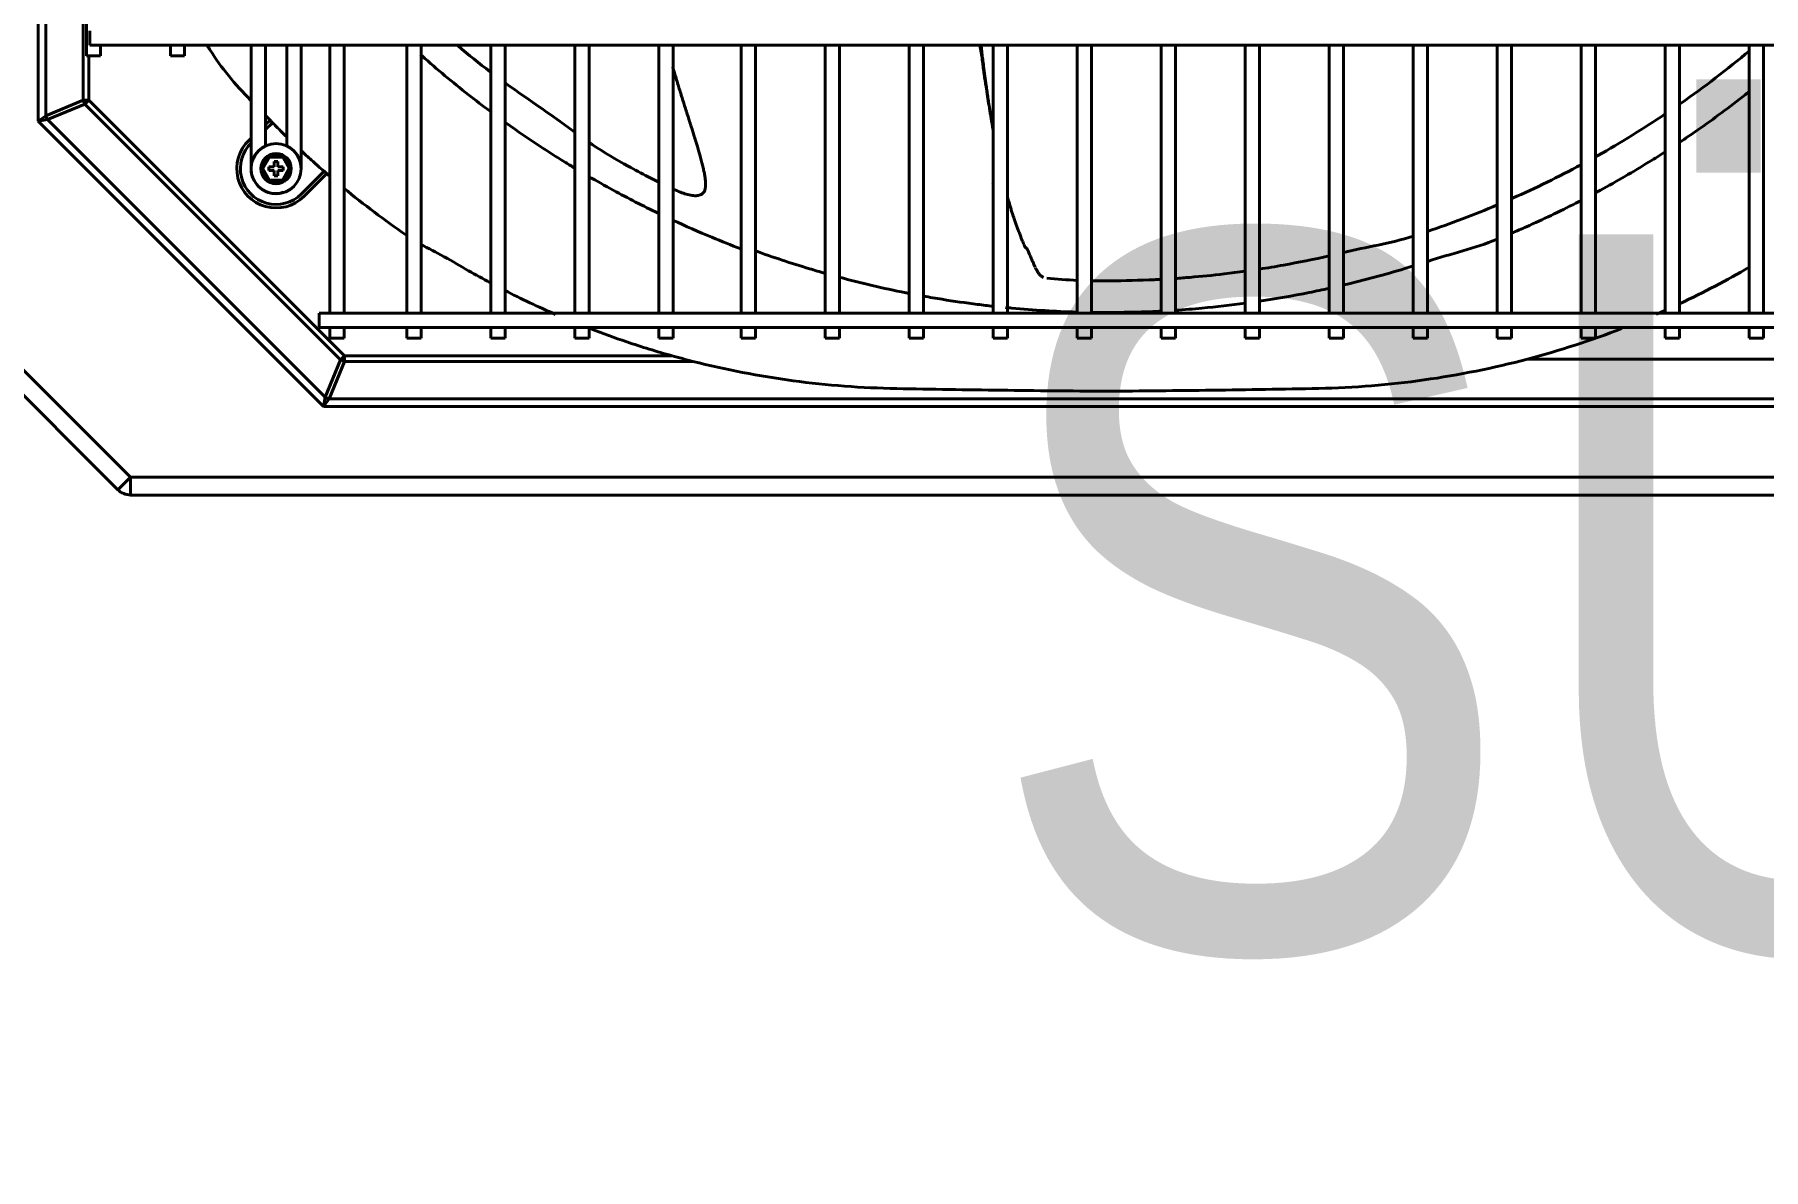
# Model space of a CAD drawing. Extents: x 58467 to 79089, y -33726 to -17391.
# Drawn here: x 72276.54 to 72324.91, y -19504.77 to -19473.02 of the extents above; entities that cross this region are included whole.
import ezdxf

# ---------------------------------------------------------------- set-up
doc = ezdxf.new("R2010")
doc.units = 0
doc.header["$LTSCALE"] = 100
doc.layers.add('+ENTE-ST-DOSEME USTU KONDDRENAJ', color=110, linetype='DOSEMEUSTUKONDENSDRENAJ_LINE', lineweight=40)
doc.layers.add('BA_text_material', color=12, linetype='Continuous')
doc.styles.add('text2', font='arial.ttf', dxfattribs={"width": 0.8})
doc.linetypes.add('DOSEMEUSTUKONDENSDRENAJ_LINE', pattern='A,300,-40,["CD",Standard,S=15,R=0,X=-35,Y=-7.5],0', length=340)

# ---------------------------------------------------------------- blocks, each defined once
blk = doc.blocks.new('2 KAT SOL')
at = {"color": 3}
for p, q in [((54064.451, -32176.527, -3.539), (54064.451, -32127.471, -3.539)), ((54064.663, -32127.559, -3.539), (54064.663, -32176.374, -3.539)), ((54065.797, -32129.303, -3.539), (54065.797, -32174.696, -3.539)), ((54065.711, -32175.941, -3.539), (54065.711, -32167.261, -3.539)), ((54065.897, -32174.196, -3.539), (54065.897, -32173.996, -3.539)), ((54065.897, -32174.396, -3.539), (54065.897, -32174.196, -3.539)), ((54065.897, -32174.396, -3.539), (54184.259, -32174.396, -3.539)), ((54066.197, -32174.696, -3.539), (54066.197, -32174.396, -3.539)), ((54068.146, -32174.396, -3.539), (54068.146, -32174.696, -3.539)), ((54068.546, -32174.696, -3.539), (54068.546, -32174.396, -3.539)), ((54070.406, -32174.395, -3.539), (54070.406, -32175.53, -3.539)), ((54070.805, -32175.53, -3.539), (54070.805, -32174.395, -3.539)), ((54071.405, -32174.396, -3.539), (54071.405, -32176.767, -3.539)), ((54071.805, -32176.767, -3.539), (54071.805, -32174.396, -3.539)), ((54072.605, -32174.395, -3.539), (54072.605, -32181.9, -3.539)), ((54073.005, -32181.9, -3.539), (54073.005, -32174.395, -3.539)), ((54074.762, -32174.395, -3.539), (54074.762, -32181.9, -3.539)), ((54075.162, -32181.9, -3.539), (54075.162, -32174.395, -3.539)), ((54077.111, -32174.395, -3.539), (54077.111, -32181.9, -3.539)), ((54077.511, -32181.9, -3.539), (54077.511, -32174.395, -3.539)), ((54079.461, -32174.395, -3.539), (54079.461, -32181.9, -3.539)), ((54079.861, -32181.9, -3.539), (54079.861, -32174.395, -3.539)), ((54081.811, -32174.395, -3.539), (54081.811, -32181.9, -3.539)), ((54082.21, -32181.9, -3.539), (54082.21, -32174.395, -3.539)), ((54084.117, -32174.395, -3.539), (54084.117, -32181.9, -3.539)), ((54084.517, -32181.9, -3.539), (54084.517, -32174.395, -3.539)), ((54086.467, -32174.395, -3.539), (54086.467, -32181.9, -3.539)), ((54086.867, -32181.9, -3.539), (54086.867, -32174.395, -3.539)), ((54088.816, -32174.395, -3.539), (54088.816, -32181.9, -3.539)), ((54089.216, -32181.9, -3.539), (54089.216, -32174.395, -3.539)), ((54091.166, -32174.395, -3.539), (54091.166, -32181.9, -3.539)), ((54091.566, -32181.9, -3.539), (54091.566, -32174.395, -3.539)), ((54093.516, -32174.395, -3.539), (54093.516, -32181.9, -3.539)), ((54093.916, -32181.9, -3.539), (54093.916, -32174.395, -3.539)), ((54095.865, -32174.395, -3.539), (54095.865, -32181.9, -3.539)), ((54096.265, -32181.9, -3.539), (54096.265, -32174.395, -3.539)), ((54098.215, -32174.395, -3.539), (54098.215, -32181.9, -3.539)), ((54098.615, -32181.9, -3.539), (54098.615, -32174.395, -3.539)), ((54100.565, -32174.395, -3.539), (54100.565, -32181.9, -3.539)), ((54100.965, -32181.9, -3.539), (54100.965, -32174.395, -3.539)), ((54102.914, -32174.395, -3.539), (54102.914, -32181.9, -3.539)), ((54103.314, -32181.9, -3.539), (54103.314, -32174.395, -3.539)), ((54105.264, -32174.395, -3.539), (54105.264, -32181.9, -3.539)), ((54105.664, -32181.9, -3.539), (54105.664, -32174.395, -3.539)), ((54107.613, -32174.395, -3.539), (54107.613, -32181.9, -3.539)), ((54108.013, -32181.9, -3.539), (54108.013, -32174.395, -3.539)), ((54109.963, -32174.395, -3.539), (54109.963, -32181.9, -3.539)), ((54110.363, -32181.9, -3.539), (54110.363, -32174.395, -3.539)), ((54112.313, -32174.395, -3.539), (54112.313, -32181.9, -3.539)), ((54112.713, -32181.9, -3.539), (54112.713, -32174.395, -3.539)), ((54066.197, -32174.696, -3.539), (54065.797, -32174.696, -3.539)), ((54065.866, -32174.696, -3.539), (54065.866, -32175.941, -3.539)), ((54068.546, -32174.696, -3.539), (54068.146, -32174.696, -3.539)), ((54070.406, -32175.53, -3.539), (54070.406, -32175.813, -3.539)), ((54070.805, -32175.813, -3.539), (54070.805, -32175.53, -3.539)), ((54064.663, -32176.374, -3.539), (54065.711, -32175.941, -3.539)), ((54065.756, -32176.051, -3.539), (54064.709, -32176.484, -3.539)), ((54065.866, -32175.941, -3.539), (54065.711, -32175.941, -3.539)), ((54065.866, -32175.941, -3.539), (54065.756, -32176.051, -3.539)), ((54072.908, -32183.199, -3.539), (54065.756, -32176.051, -3.539)), ((54065.866, -32175.941, -3.539), (54073.018, -32183.089, -3.539)), ((54070.406, -32175.813, -3.539), (54070.406, -32176.178, -3.539)), ((54070.406, -32175.813, -3.539), (54070.406, -32175.813, -3.539)), ((54070.805, -32176.178, -3.539), (54070.805, -32175.813, -3.539)), ((54064.451, -32176.527, -3.539), (54064.663, -32176.374, -3.539)), ((54064.709, -32176.484, -3.539), (54064.451, -32176.527, -3.539)), ((54072.432, -32184.504, -3.539), (54064.451, -32176.527, -3.539)), ((54064.709, -32176.484, -3.539), (54072.475, -32184.247, -3.539)), ((54070.406, -32176.178, -3.539), (54070.406, -32176.178, -3.539)), ((54070.406, -32176.178, -3.539), (54070.406, -32176.461, -3.539)), ((54070.406, -32176.461, -3.539), (54070.406, -32177.837, -3.539)), ((54070.805, -32176.461, -3.539), (54070.805, -32176.178, -3.539)), ((54070.805, -32177.221, -3.539), (54070.805, -32176.461, -3.539)), ((54070.805, -32176.623, -3.539), (54070.936, -32176.499, -3.539)), ((54071.006, -32176.571, -3.539), (54070.805, -32176.761, -3.539)), ((54071.405, -32176.461, -3.539), (54071.405, -32177.221, -3.539)), ((54071.805, -32177.837, -3.539), (54071.805, -32176.461, -3.539)), ((54070.349, -32177.055, -3.539), (54070.406, -32177.002, -3.539)), ((54070.68, -32177.854, -3.539), (54070.893, -32177.486, -3.539)), ((54070.922, -32177.536, -3.539), (54070.738, -32177.854, -3.539)), ((54070.893, -32177.486, -3.539), (54071.318, -32177.486, -3.539)), ((54070.922, -32177.536, -3.539), (54070.893, -32177.486, -3.539)), ((54071.289, -32177.536, -3.539), (54070.922, -32177.536, -3.539)), ((54071.318, -32177.486, -3.539), (54071.289, -32177.536, -3.539)), ((54071.472, -32177.854, -3.539), (54071.289, -32177.536, -3.539)), ((54071.318, -32177.486, -3.539), (54071.53, -32177.854, -3.539)), ((54070.893, -32178.222, -3.539), (54070.68, -32177.854, -3.539)), ((54070.738, -32177.854, -3.539), (54070.68, -32177.854, -3.539)), ((54070.738, -32177.854, -3.539), (54070.922, -32178.172, -3.539)), ((54070.905, -32177.804, -3.539), (54070.905, -32177.904, -3.539)), ((54071.055, -32177.804, -3.539), (54070.905, -32177.804, -3.539)), ((54071.055, -32177.904, -3.539), (54070.905, -32177.904, -3.539)), ((54071.155, -32177.654, -3.539), (54071.055, -32177.654, -3.539)), ((54071.055, -32177.804, -3.539), (54071.055, -32177.654, -3.539)), ((54071.055, -32178.054, -3.539), (54071.055, -32177.904, -3.539)), ((54071.155, -32178.054, -3.539), (54071.055, -32178.054, -3.539)), ((54071.155, -32177.654, -3.539), (54071.155, -32177.804, -3.539)), ((54071.155, -32177.804, -3.539), (54071.305, -32177.804, -3.539)), ((54071.155, -32177.904, -3.539), (54071.155, -32178.054, -3.539)), ((54071.155, -32177.904, -3.539), (54071.305, -32177.904, -3.539)), ((54071.289, -32178.172, -3.539), (54071.472, -32177.854, -3.539)), ((54071.305, -32177.804, -3.539), (54071.305, -32177.904, -3.539)), ((54071.53, -32177.854, -3.539), (54071.318, -32178.222, -3.539)), ((54071.53, -32177.854, -3.539), (54071.472, -32177.854, -3.539)), ((54071.812, -32178.561, -3.539), (54072.445, -32177.928, -3.539)), ((54072.521, -32177.994, -3.539), (54071.883, -32178.631, -3.539)), ((54070.922, -32178.172, -3.539), (54070.893, -32178.222, -3.539)), ((54071.318, -32178.222, -3.539), (54070.893, -32178.222, -3.539)), ((54070.922, -32178.172, -3.539), (54071.289, -32178.172, -3.539)), ((54071.318, -32178.222, -3.539), (54071.289, -32178.172, -3.539)), ((54091.159, -32178.252, -3.539), (54091.166, -32178.252, -3.539)), ((54091.159, -32178.252, -3.539), (54091.166, -32178.266, -3.539)), ((54177.76, -32181.9, -3.539), (54072.305, -32181.9, -3.539)), ((54072.305, -32182.1, -3.539), (54072.305, -32181.9, -3.539)), ((54072.305, -32182.3, -3.539), (54072.305, -32182.1, -3.539)), ((54072.305, -32182.3, -3.539), (54177.76, -32182.3, -3.539)), ((54072.605, -32182.3, -3.539), (54072.605, -32182.6, -3.539)), ((54073.005, -32182.6, -3.539), (54073.005, -32182.3, -3.539)), ((54074.762, -32182.3, -3.539), (54074.762, -32182.6, -3.539)), ((54075.162, -32182.6, -3.539), (54075.162, -32182.3, -3.539)), ((54077.111, -32182.3, -3.539), (54077.111, -32182.6, -3.539)), ((54077.511, -32182.6, -3.539), (54077.511, -32182.3, -3.539)), ((54079.461, -32182.3, -3.539), (54079.461, -32182.6, -3.539)), ((54079.861, -32182.6, -3.539), (54079.861, -32182.3, -3.539)), ((54081.811, -32182.3, -3.539), (54081.811, -32182.6, -3.539)), ((54082.21, -32182.6, -3.539), (54082.21, -32182.3, -3.539)), ((54084.117, -32182.3, -3.539), (54084.117, -32182.6, -3.539)), ((54084.517, -32182.6, -3.539), (54084.517, -32182.3, -3.539)), ((54086.467, -32182.3, -3.539), (54086.467, -32182.6, -3.539)), ((54086.867, -32182.6, -3.539), (54086.867, -32182.3, -3.539)), ((54088.816, -32182.3, -3.539), (54088.816, -32182.6, -3.539)), ((54089.216, -32182.6, -3.539), (54089.216, -32182.3, -3.539)), ((54091.166, -32182.3, -3.539), (54091.166, -32182.6, -3.539)), ((54091.566, -32182.6, -3.539), (54091.566, -32182.3, -3.539)), ((54093.516, -32182.3, -3.539), (54093.516, -32182.6, -3.539)), ((54093.916, -32182.6, -3.539), (54093.916, -32182.3, -3.539)), ((54095.865, -32182.3, -3.539), (54095.865, -32182.6, -3.539)), ((54096.265, -32182.6, -3.539), (54096.265, -32182.3, -3.539)), ((54098.215, -32182.3, -3.539), (54098.215, -32182.6, -3.539)), ((54098.615, -32182.6, -3.539), (54098.615, -32182.3, -3.539)), ((54100.565, -32182.3, -3.539), (54100.565, -32182.6, -3.539)), ((54100.965, -32182.6, -3.539), (54100.965, -32182.3, -3.539)), ((54102.914, -32182.3, -3.539), (54102.914, -32182.6, -3.539)), ((54103.314, -32182.6, -3.539), (54103.314, -32182.3, -3.539)), ((54105.264, -32182.3, -3.539), (54105.264, -32182.6, -3.539)), ((54105.664, -32182.6, -3.539), (54105.664, -32182.3, -3.539)), ((54107.613, -32182.3, -3.539), (54107.613, -32182.6, -3.539)), ((54108.013, -32182.6, -3.539), (54108.013, -32182.3, -3.539)), ((54109.963, -32182.3, -3.539), (54109.963, -32182.6, -3.539)), ((54110.363, -32182.6, -3.539), (54110.363, -32182.3, -3.539)), ((54112.313, -32182.3, -3.539), (54112.313, -32182.6, -3.539)), ((54112.713, -32182.6, -3.539), (54112.713, -32182.3, -3.539)), ((54073.005, -32182.6, -3.539), (54072.605, -32182.6, -3.539)), ((54075.162, -32182.6, -3.539), (54074.762, -32182.6, -3.539)), ((54077.511, -32182.6, -3.539), (54077.111, -32182.6, -3.539)), ((54079.861, -32182.6, -3.539), (54079.461, -32182.6, -3.539)), ((54082.21, -32182.6, -3.539), (54081.811, -32182.6, -3.539)), ((54084.517, -32182.6, -3.539), (54084.117, -32182.6, -3.539)), ((54086.867, -32182.6, -3.539), (54086.467, -32182.6, -3.539)), ((54089.216, -32182.6, -3.539), (54088.816, -32182.6, -3.539)), ((54091.566, -32182.6, -3.539), (54091.166, -32182.6, -3.539)), ((54093.916, -32182.6, -3.539), (54093.516, -32182.6, -3.539)), ((54096.265, -32182.6, -3.539), (54095.865, -32182.6, -3.539)), ((54098.615, -32182.6, -3.539), (54098.215, -32182.6, -3.539)), ((54100.965, -32182.6, -3.539), (54100.565, -32182.6, -3.539)), ((54103.314, -32182.6, -3.539), (54102.914, -32182.6, -3.539)), ((54105.664, -32182.6, -3.539), (54105.264, -32182.6, -3.539)), ((54108.013, -32182.6, -3.539), (54107.613, -32182.6, -3.539)), ((54110.363, -32182.6, -3.539), (54109.963, -32182.6, -3.539)), ((54112.713, -32182.6, -3.539), (54112.313, -32182.6, -3.539)), ((54066.679, -32186.837, -3.539), (54063.157, -32183.316, -3.539)), ((54063.511, -32182.962, -3.539), (54067.032, -32186.483, -3.539)), ((54072.475, -32184.247, -3.539), (54072.908, -32183.199, -3.539)), ((54073.018, -32183.245, -3.539), (54072.585, -32184.292, -3.539)), ((54073.018, -32183.089, -3.539), (54072.908, -32183.199, -3.539)), ((54073.018, -32183.089, -3.539), (54082.181, -32183.089, -3.539)), ((54073.018, -32183.089, -3.539), (54073.018, -32183.245, -3.539)), ((54082.766, -32183.245, -3.539), (54073.018, -32183.245, -3.539)), ((54114.485, -32183.18, -3.539), (54106.115, -32183.18, -3.539)), ((54072.432, -32184.504, -3.539), (54072.475, -32184.247, -3.539)), ((54072.585, -32184.292, -3.539), (54072.432, -32184.504, -3.539)), ((54072.585, -32184.292, -3.539), (54177.438, -32184.292, -3.539)), ((54177.59, -32184.504, -3.539), (54072.432, -32184.504, -3.539)), ((54067.032, -32186.483, -3.539), (54066.679, -32186.837, -3.539)), ((54067.032, -32186.483, -3.539), (54183.081, -32186.483, -3.539)), ((54067.032, -32186.483, -3.539), (54067.032, -32186.983, -3.539)), ((54183.081, -32186.983, -3.539), (54067.032, -32186.983, -3.539))]:
    blk.add_line(p, q, dxfattribs=at)
for radius in [0.7, 0.425, 0.425]:
    blk.add_circle((54071.105, -32177.854, -3.539), radius, dxfattribs=at)
at = {"color": 3, "extrusion": (0, 0, -1)}
for centre, radius, start, end in [((-54071.105, -32177.854, 3.539), 1.1, 225, 46.5506), ((-54067.032, -32186.483, 3.539), 0.5, 270, 315)]:
    blk.add_arc(centre, radius, start, end, dxfattribs=at)
at = {"color": 3}
blk.add_arc((54071.105, -32177.854, -3.539), 1, 133.4494, 315, dxfattribs=at)
for centre, major_axis in [((54065.866, -32175.941, -3.539), (-0.084, 0.203)), ((54064.819, -32176.374, -3.539), (-0.084, 0.203)), ((54073.018, -32183.089, -3.539), (-0.203, 0.084)), ((54072.585, -32184.137, -3.539), (-0.203, 0.084))]:
    blk.add_ellipse(centre, major_axis=major_axis, ratio=0.678598, start_param=1.296782, end_param=1.844811, dxfattribs=at)
for points, knots in [([(54069.168, -32174.409, -3.539), (54069.202, -32174.454, -3.539), (54069.237, -32174.499, -3.539), (54069.561, -32175.028, -3.539), (54069.964, -32175.495, -3.539), (54070.39, -32175.942, -3.539)], [0, 0, 0, 0, 0.083758, 0.083758, 1, 1, 1, 1]), ([(54077.091, -32176.249, -3.539), (54076.887, -32176.097, -3.539), (54076.238, -32175.6, -3.539), (54075.591, -32175.063, -3.539), (54075.156, -32174.672, -3.539), (54075.139, -32174.657, -3.539)], [0, 0, 0, 0, 0.302202, 0.97371, 1, 1, 1, 1]), ([(54090.798, -32174.395, -3.539), (54090.8, -32174.414, -3.539), (54090.82, -32174.573, -3.539), (54090.861, -32174.777, -3.539), (54090.888, -32175.039, -3.539), (54090.92, -32175.289, -3.539), (54090.967, -32175.553, -3.539), (54091.002, -32175.776, -3.539), (54091.027, -32175.961, -3.539), (54091.054, -32176.129, -3.539), (54091.101, -32176.331, -3.539), (54091.135, -32176.543, -3.539), (54091.157, -32176.69, -3.539), (54091.166, -32176.742, -3.539), (54091.166, -32176.744, -3.539)], [0, 0, 0, 0, 0.022704, 0.188294, 0.255944, 0.328946, 0.48653, 0.631631, 0.688105, 0.734898, 0.828723, 0.938324, 0.99671, 1, 1, 1, 1]), ([(54090.824, -32174.396, -3.539), (54090.827, -32174.426, -3.539), (54090.838, -32174.516, -3.539), (54090.852, -32174.637, -3.539), (54090.871, -32174.788, -3.539), (54090.888, -32174.925, -3.539), (54090.908, -32175.078, -3.539), (54090.926, -32175.214, -3.539), (54090.944, -32175.349, -3.539), (54090.964, -32175.497, -3.539), (54090.983, -32175.629, -3.539), (54091.004, -32175.774, -3.539), (54091.021, -32175.89, -3.539), (54091.042, -32176.035, -3.539), (54091.062, -32176.165, -3.539), (54091.085, -32176.308, -3.539), (54091.106, -32176.437, -3.539), (54091.127, -32176.567, -3.539), (54091.147, -32176.686, -3.539), (54091.161, -32176.762, -3.539), (54091.166, -32176.795, -3.539)], [0, 0, 0, 0, 0.03653, 0.110211, 0.147051, 0.220732, 0.275993, 0.331254, 0.386515, 0.441776, 0.515457, 0.552298, 0.625979, 0.66282, 0.736501, 0.791762, 0.847023, 0.902283, 0.957544, 1, 1, 1, 1]), ([(54110.364, -32176.054, -3.539), (54110.379, -32176.043, -3.539), (54111.044, -32175.579, -3.539), (54111.698, -32175.08, -3.539), (54112.32, -32174.558, -3.539)], [0, 0, 0, 0, 0.02383, 1, 1, 1, 1]), ([(54083.098, -32178.452, -3.539), (54083.103, -32178.438, -3.539), (54083.108, -32178.412, -3.539), (54083.114, -32178.382, -3.539), (54083.118, -32178.336, -3.539), (54083.119, -32178.3, -3.539), (54083.119, -32178.256, -3.539), (54083.116, -32178.205, -3.539), (54083.112, -32178.159, -3.539), (54083.104, -32178.1, -3.539), (54083.096, -32178.048, -3.539), (54083.085, -32177.984, -3.539), (54083.073, -32177.924, -3.539), (54083.056, -32177.848, -3.539), (54083.038, -32177.769, -3.539), (54083.018, -32177.688, -3.539), (54082.999, -32177.615, -3.539), (54082.979, -32177.541, -3.539), (54082.954, -32177.453, -3.539), (54082.928, -32177.362, -3.539), (54082.897, -32177.256, -3.539), (54082.868, -32177.161, -3.539), (54082.838, -32177.063, -3.539), (54082.808, -32176.965, -3.539), (54082.772, -32176.849, -3.539), (54082.735, -32176.732, -3.539), (54082.701, -32176.627, -3.539), (54082.668, -32176.521, -3.539), (54082.629, -32176.398, -3.539), (54082.589, -32176.272, -3.539), (54082.55, -32176.149, -3.539), (54082.509, -32176.021, -3.539), (54082.468, -32175.891, -3.539), (54082.427, -32175.758, -3.539), (54082.385, -32175.624, -3.539), (54082.343, -32175.488, -3.539), (54082.302, -32175.35, -3.539), (54082.26, -32175.212, -3.539), (54082.225, -32175.093, -3.539), (54082.205, -32175.027, -3.539), (54082.201, -32175.013, -3.539)], [0, 0, 0, 0, 0.033229, 0.055763, 0.078298, 0.100832, 0.123366, 0.145901, 0.168435, 0.19097, 0.213504, 0.236039, 0.258573, 0.281107, 0.314909, 0.337443, 0.359978, 0.382512, 0.405047, 0.438848, 0.461383, 0.495184, 0.517719, 0.540253, 0.574055, 0.607857, 0.630391, 0.652925, 0.686727, 0.720529, 0.743063, 0.776865, 0.810667, 0.833201, 0.867003, 0.900804, 0.923339, 0.95714, 0.990942, 1, 1, 1, 1]), ([(54077.504, -32175.449, -3.539), (54078.01, -32175.816, -3.539), (54078.671, -32176.258, -3.539), (54079.322, -32176.734, -3.539), (54079.457, -32176.832, -3.539)], [0, 0, 0, 0, 0.792341, 1, 1, 1, 1]), ([(54112.324, -32175.692, -3.539), (54112.284, -32175.724, -3.539), (54112.026, -32175.927, -3.539), (54111.547, -32176.294, -3.539), (54110.932, -32176.736, -3.539), (54110.535, -32177.007, -3.539), (54110.364, -32177.121, -3.539)], [0, 0, 0, 0, 0.062992, 0.40604, 0.74536, 1, 1, 1, 1]), ([(54079.443, -32177.83, -3.539), (54079.351, -32177.774, -3.539), (54078.799, -32177.437, -3.539), (54078.148, -32177.009, -3.539), (54077.6, -32176.621, -3.539), (54077.493, -32176.543, -3.539)], [0, 0, 0, 0, 0.137607, 0.830509, 1, 1, 1, 1]), ([(54108.014, -32177.525, -3.539), (54108.036, -32177.512, -3.539), (54108.694, -32177.143, -3.539), (54109.346, -32176.742, -3.539), (54109.968, -32176.324, -3.539)], [0, 0, 0, 0, 0.033617, 1, 1, 1, 1]), ([(54071.105, -32176.671, -3.539), (54071.159, -32176.726, -3.539), (54071.258, -32176.824, -3.539), (54071.357, -32176.922, -3.539), (54071.401, -32176.965, -3.539)], [0, 0, 0, 0, 0.553412, 1, 1, 1, 1]), ([(54071.105, -32176.671, -3.539), (54071.159, -32176.726, -3.539), (54071.258, -32176.824, -3.539), (54071.357, -32176.922, -3.539), (54071.401, -32176.965, -3.539)], [0, 0, 0, 0, 0.55329, 1, 1, 1, 1]), ([(54071.804, -32177.35, -3.539), (54071.9, -32177.44, -3.539), (54072.117, -32177.639, -3.539), (54072.337, -32177.834, -3.539), (54072.46, -32177.941, -3.539)], [0, 0, 0, 0, 0.44696, 1, 1, 1, 1]), ([(54071.804, -32177.35, -3.539), (54071.9, -32177.44, -3.539), (54072.112, -32177.634, -3.539), (54072.327, -32177.825, -3.539), (54072.445, -32177.928, -3.539)], [0, 0, 0, 0, 0.457218, 1, 1, 1, 1]), ([(54079.859, -32177.116, -3.539), (54079.889, -32177.137, -3.539), (54080.243, -32177.378, -3.539), (54080.791, -32177.705, -3.539), (54081.422, -32178.036, -3.539), (54081.708, -32178.181, -3.539), (54081.808, -32178.231, -3.539)], [0, 0, 0, 0, 0.048306, 0.574929, 0.852045, 1, 1, 1, 1]), ([(54109.974, -32177.377, -3.539), (54109.824, -32177.474, -3.539), (54109.448, -32177.71, -3.539), (54108.842, -32178.073, -3.539), (54108.337, -32178.357, -3.539), (54108.06, -32178.507, -3.539), (54108.015, -32178.531, -3.539)], [0, 0, 0, 0, 0.235493, 0.585637, 0.931817, 1, 1, 1, 1]), ([(54070.406, -32177.854, -3.539), (54070.406, -32177.915, -3.539), (54070.42, -32178.028, -3.539), (54070.496, -32178.222, -3.539), (54070.639, -32178.395, -3.539), (54070.826, -32178.505, -3.539), (54071.01, -32178.555, -3.539), (54071.17, -32178.556, -3.539), (54071.27, -32178.527, -3.539), (54071.307, -32178.512, -3.539)], [0, 0, 0, 0, 0.137261, 0.262101, 0.473405, 0.635419, 0.754104, 0.906211, 1, 1, 1, 1]), ([(54081.796, -32179.103, -3.539), (54081.372, -32178.898, -3.539), (54080.716, -32178.561, -3.539), (54080.074, -32178.2, -3.539), (54079.845, -32178.067, -3.539)], [0, 0, 0, 0, 0.640117, 1, 1, 1, 1]), ([(54105.664, -32178.697, -3.539), (54105.675, -32178.692, -3.539), (54106.329, -32178.403, -3.539), (54106.981, -32178.085, -3.539), (54107.617, -32177.743, -3.539)], [0, 0, 0, 0, 0.017477, 1, 1, 1, 1]), ([(54082.208, -32178.424, -3.539), (54082.277, -32178.455, -3.539), (54082.451, -32178.531, -3.539), (54082.68, -32178.606, -3.539), (54082.883, -32178.615, -3.539), (54082.974, -32178.591, -3.539), (54083.032, -32178.556, -3.539), (54083.076, -32178.511, -3.539), (54083.094, -32178.471, -3.539), (54083.102, -32178.44, -3.539)], [0, 0, 0, 0, 0.219395, 0.55496, 0.6933, 0.812497, 0.863417, 0.908725, 1, 1, 1, 1]), ([(54091.566, -32178.648, -3.539), (54091.575, -32178.681, -3.539), (54091.595, -32178.752, -3.539), (54091.622, -32178.846, -3.539), (54091.651, -32178.942, -3.539), (54091.681, -32179.04, -3.539), (54091.712, -32179.136, -3.539), (54091.739, -32179.219, -3.539), (54091.767, -32179.302, -3.539), (54091.8, -32179.395, -3.539), (54091.833, -32179.486, -3.539), (54091.862, -32179.565, -3.539), (54091.892, -32179.643, -3.539), (54091.921, -32179.72, -3.539), (54091.956, -32179.806, -3.539), (54091.986, -32179.88, -3.539), (54092.016, -32179.953, -3.539), (54092.041, -32180.014, -3.539), (54092.066, -32180.074, -3.539), (54092.095, -32180.048, -3.539), (54092.124, -32180.114, -3.539), (54092.152, -32180.18, -3.539), (54092.174, -32180.231, -3.539), (54092.198, -32180.287, -3.539), (54092.218, -32180.333, -3.539), (54092.242, -32180.386, -3.539), (54092.259, -32180.427, -3.539), (54092.28, -32180.474, -3.539), (54092.298, -32180.516, -3.539), (54092.314, -32180.551, -3.539), (54092.33, -32180.588, -3.539), (54092.337, -32180.604, -3.539), (54092.339, -32180.609, -3.539)], [0, 0, 0, 0, 0.039009, 0.083366, 0.112937, 0.157294, 0.201651, 0.231222, 0.260794, 0.305151, 0.349508, 0.379079, 0.40865, 0.453007, 0.482579, 0.526936, 0.556507, 0.586078, 0.61565, 0.645221, 0.689578, 0.71915, 0.748721, 0.778292, 0.807864, 0.837435, 0.867006, 0.896578, 0.926149, 0.95572, 0.985292, 1, 1, 1, 1]), ([(54107.621, -32178.739, -3.539), (54107.568, -32178.767, -3.539), (54107.288, -32178.911, -3.539), (54106.777, -32179.163, -3.539), (54106.178, -32179.439, -3.539), (54105.807, -32179.6, -3.539), (54105.669, -32179.659, -3.539)], [0, 0, 0, 0, 0.082272, 0.438667, 0.790874, 1, 1, 1, 1]), ([(54084.107, -32180.096, -3.539), (54083.835, -32179.993, -3.539), (54083.192, -32179.738, -3.539), (54082.56, -32179.461, -3.539), (54082.196, -32179.292, -3.539)], [0, 0, 0, 0, 0.42049, 1, 1, 1, 1]), ([(54075.144, -32179.979, -3.539), (54075.584, -32180.175, -3.539), (54076.034, -32180.45, -3.539), (54076.69, -32180.825, -3.539), (54076.89, -32180.936, -3.539), (54077.092, -32181.044, -3.539)], [0, 0, 0, 0, 0.696314, 0.696314, 1, 1, 1, 1]), ([(54086.461, -32180.781, -3.539), (54086.316, -32180.74, -3.539), (54085.658, -32180.548, -3.539), (54085.007, -32180.332, -3.539), (54084.505, -32180.15, -3.539)], [0, 0, 0, 0, 0.22069, 1, 1, 1, 1]), ([(54098.615, -32180.664, -3.539), (54098.839, -32180.63, -3.539), (54099.489, -32180.521, -3.539), (54100.138, -32180.39, -3.539), (54100.565, -32180.293, -3.539)], [0, 0, 0, 0, 0.345093, 1, 1, 1, 1]), ([(54088.816, -32181.345, -3.539), (54088.783, -32181.338, -3.539), (54088.126, -32181.209, -3.539), (54087.473, -32181.056, -3.539), (54086.859, -32180.891, -3.539)], [0, 0, 0, 0, 0.049766, 1, 1, 1, 1]), ([(54092.348, -32180.629, -3.539), (54092.365, -32180.661, -3.539), (54092.401, -32180.725, -3.539), (54092.442, -32180.799, -3.539), (54092.497, -32180.848, -3.539), (54092.548, -32180.882, -3.539), (54092.576, -32180.896, -3.539)], [0, 0, 0, 0, 0.181976, 0.413188, 0.708779, 1, 1, 1, 1]), ([(54093.917, -32180.99, -3.539), (54094.087, -32180.992, -3.539), (54094.674, -32180.993, -3.539), (54095.323, -32180.978, -3.539), (54095.801, -32180.954, -3.539), (54095.866, -32180.95, -3.539)], [0, 0, 0, 0, 0.25942, 0.898801, 1, 1, 1, 1]), ([(54096.266, -32180.926, -3.539), (54096.4, -32180.916, -3.539), (54096.854, -32180.882, -3.539), (54097.503, -32180.817, -3.539), (54098.019, -32180.75, -3.539), (54098.215, -32180.723, -3.539)], [0, 0, 0, 0, 0.205527, 0.696848, 1, 1, 1, 1]), ([(54102.917, -32180.577, -3.539), (54102.838, -32180.601, -3.539), (54102.196, -32180.798, -3.539), (54101.546, -32180.973, -3.539), (54100.972, -32181.108, -3.539)], [0, 0, 0, 0, 0.122391, 1, 1, 1, 1]), ([(54091.164, -32181.703, -3.539), (54091.019, -32181.687, -3.539), (54090.542, -32181.631, -3.539), (54089.891, -32181.537, -3.539), (54089.387, -32181.451, -3.539), (54089.212, -32181.419, -3.539)], [0, 0, 0, 0, 0.222526, 0.729479, 1, 1, 1, 1]), ([(54100.57, -32181.2, -3.539), (54100.382, -32181.242, -3.539), (54099.735, -32181.378, -3.539), (54099.084, -32181.492, -3.539), (54098.62, -32181.561, -3.539)], [0, 0, 0, 0, 0.290991, 1, 1, 1, 1]), ([(54093.515, -32181.867, -3.539), (54093.508, -32181.867, -3.539), (54093.206, -32181.859, -3.539), (54092.595, -32181.83, -3.539), (54091.934, -32181.78, -3.539), (54091.569, -32181.745, -3.539), (54091.511, -32181.74, -3.539)], [0, 0, 0, 0, 0.009862, 0.452008, 0.912782, 1, 1, 1, 1]), ([(54095.867, -32181.84, -3.539), (54095.789, -32181.844, -3.539), (54095.282, -32181.867, -3.539), (54094.774, -32181.874, -3.539), (54094.345, -32181.879, -3.539)], [0, 0, 0, 0, 0.15493, 1, 1, 1, 1]), ([(54098.22, -32181.618, -3.539), (54097.816, -32181.672, -3.539), (54097.166, -32181.746, -3.539), (54096.514, -32181.799, -3.539), (54096.268, -32181.816, -3.539)], [0, 0, 0, 0, 0.622175, 1, 1, 1, 1]), ([(54094.316, -32184.08, -3.539), (54093.341, -32184.074, -3.539), (54092.366, -32184.064, -3.539), (54090.416, -32184.039, -3.539), (54089.441, -32184.026, -3.539), (54087.979, -32183.994, -3.539), (54087.491, -32183.974, -3.539), (54086.523, -32183.901, -3.539), (54086.043, -32183.851, -3.539), (54084.616, -32183.658, -3.539), (54083.683, -32183.477, -3.539), (54082.766, -32183.245, -3.539)], [0, 0, 0, 0, 0.25, 0.25, 0.5, 0.5, 0.625, 0.625, 0.75, 0.75, 1, 1, 1, 1]), ([(54106.115, -32183.18, -3.539), (54105.159, -32183.433, -3.539), (54104.194, -32183.627, -3.539), (54102.733, -32183.833, -3.539), (54102.244, -32183.888, -3.539), (54101.261, -32183.967, -3.539), (54100.768, -32183.99, -3.539), (54099.777, -32184.015, -3.539), (54099.28, -32184.021, -3.539), (54098.288, -32184.038, -3.539), (54097.792, -32184.045, -3.539), (54096.303, -32184.064, -3.539), (54095.309, -32184.074, -3.539), (54094.316, -32184.08, -3.539)], [0, 0, 0, 0, 0.25, 0.25, 0.375, 0.375, 0.5, 0.5, 0.625, 0.625, 0.75, 0.75, 1, 1, 1, 1])]:
    blk.add_open_spline(points, degree=3, knots=knots, dxfattribs=at)
for points in [[(54076.194, -32174.416, -3.539), (54076.486, -32174.666, -3.539), (54076.785, -32174.91, -3.539), (54077.092, -32175.144, -3.539)], [(54070.802, -32176.364, -3.539), (54070.824, -32176.386, -3.539), (54070.846, -32176.408, -3.539), (54070.869, -32176.429, -3.539)], [(54070.869, -32176.429, -3.539), (54070.891, -32176.453, -3.539), (54070.914, -32176.476, -3.539), (54070.936, -32176.499, -3.539)], [(54070.936, -32176.499, -3.539), (54070.959, -32176.523, -3.539), (54070.983, -32176.547, -3.539), (54071.006, -32176.571, -3.539)], [(54070.992, -32176.556, -3.539), (54071.008, -32176.573, -3.539), (54071.024, -32176.589, -3.539), (54071.04, -32176.606, -3.539)], [(54071.006, -32176.571, -3.539), (54071.039, -32176.604, -3.539), (54071.072, -32176.638, -3.539), (54071.105, -32176.671, -3.539)], [(54072.445, -32177.928, -3.539), (54072.47, -32177.95, -3.539), (54072.495, -32177.972, -3.539), (54072.521, -32177.994, -3.539)], [(54072.52, -32177.994, -3.539), (54072.548, -32178.018, -3.539), (54072.576, -32178.042, -3.539), (54072.604, -32178.066, -3.539)], [(54073.003, -32178.402, -3.539), (54073.562, -32178.861, -3.539), (54074.14, -32179.296, -3.539), (54074.736, -32179.705, -3.539)], [(54103.315, -32179.611, -3.539), (54103.965, -32179.391, -3.539), (54104.615, -32179.145, -3.539), (54105.265, -32178.87, -3.539)], [(54100.965, -32180.198, -3.539), (54101.613, -32180.041, -3.539), (54102.263, -32179.952, -3.539), (54102.914, -32179.743, -3.539)], [(54105.266, -32179.828, -3.539), (54104.627, -32180.089, -3.539), (54103.978, -32180.233, -3.539), (54103.322, -32180.448, -3.539)], [(54092.662, -32180.917, -3.539), (54092.948, -32180.946, -3.539), (54093.233, -32180.967, -3.539), (54093.516, -32180.979, -3.539)], [(54110.385, -32181.625, -3.539), (54111.042, -32181.315, -3.539), (54111.687, -32180.976, -3.539), (54112.318, -32180.609, -3.539)], [(54077.496, -32181.256, -3.539), (54077.964, -32181.496, -3.539), (54078.439, -32181.721, -3.539), (54078.921, -32181.931, -3.539)], [(54094.345, -32181.879, -3.539), (54094.202, -32181.878, -3.539), (54094.059, -32181.877, -3.539), (54093.915, -32181.875, -3.539)], [(54109.715, -32181.928, -3.539), (54109.804, -32181.89, -3.539), (54109.892, -32181.851, -3.539), (54109.98, -32181.811, -3.539)], [(54079.911, -32182.337, -3.539), (54080.242, -32182.464, -3.539), (54080.575, -32182.585, -3.539), (54080.912, -32182.698, -3.539)], [(54106.115, -32183.18, -3.539), (54107.012, -32182.943, -3.539), (54107.89, -32182.658, -3.539), (54108.748, -32182.326, -3.539)], [(54080.912, -32182.698, -3.539), (54081.331, -32182.84, -3.539), (54081.755, -32182.97, -3.539), (54082.181, -32183.089, -3.539)], [(54082.181, -32183.089, -3.539), (54082.377, -32183.144, -3.539), (54082.574, -32183.196, -3.539), (54082.766, -32183.245, -3.539)]]:
    blk.add_open_spline(points, degree=3, dxfattribs=at)

msp = doc.modelspace()

# ---------------------------------------------------------------- block references
at = {"layer": '+ENTE-ST-DOSEME USTU KONDDRENAJ', "color": 3, "linetype": 'Continuous'}
msp.add_blockref('2 KAT SOL', (18212.194, 12701.082), dxfattribs=at)

# ---------------------------------------------------------------- texts
at = {"layer": 'BA_text_material', "style": 'text2', "width": 0.8}
msp.add_text('SÜZGEÇ', height=20, dxfattribs=at).set_placement((72303.11, -19498.605))

doc.saveas('drawing.dxf')
